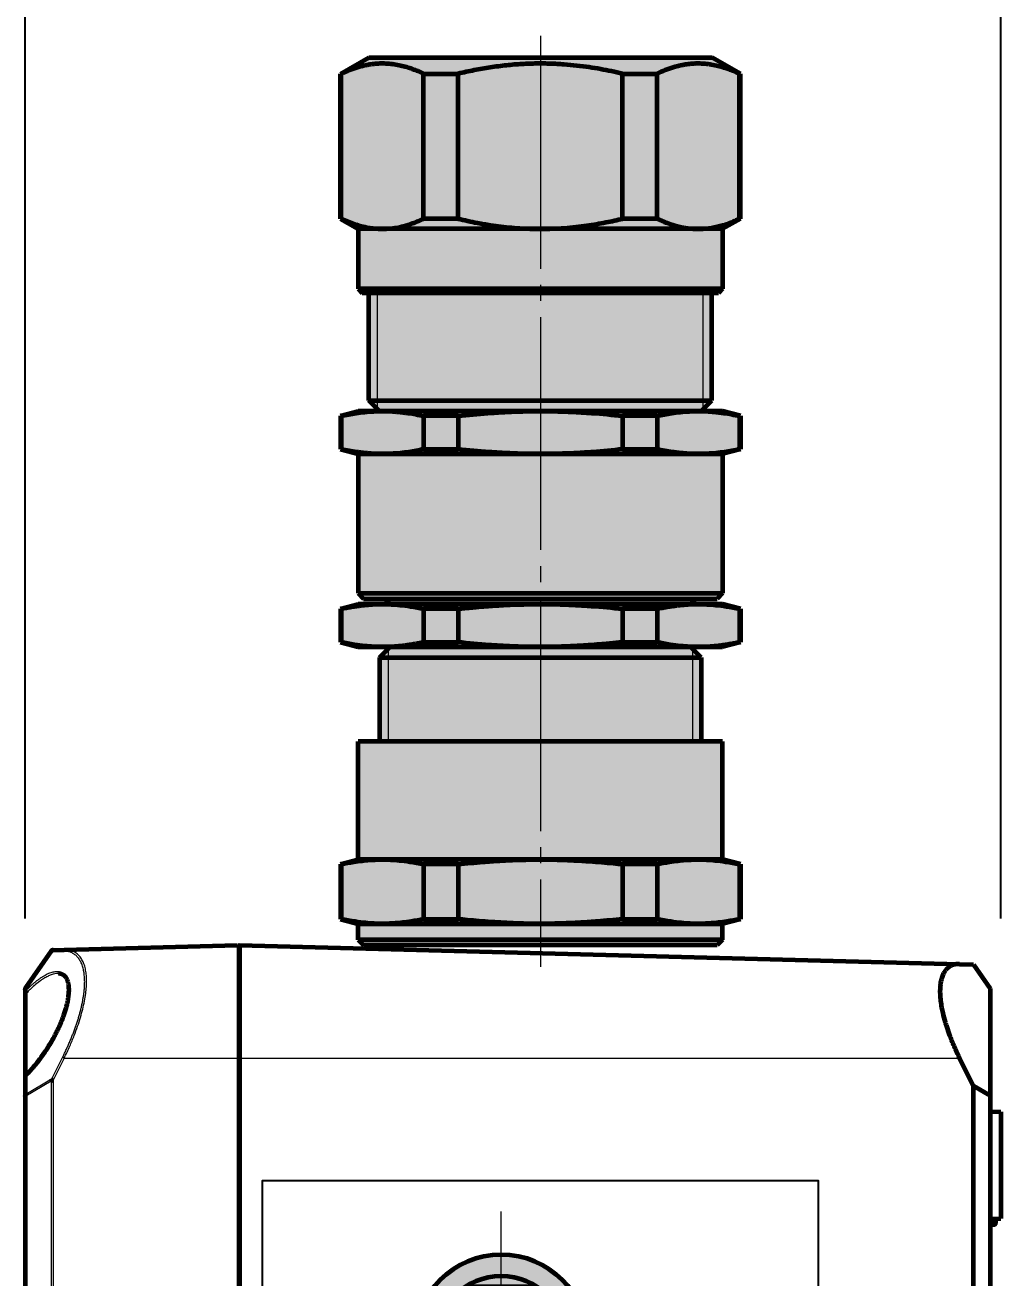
# Model space of a CAD drawing. Header units: millimetres. Extents: x -102 to 318, y -87 to 210.
# Drawn here: x -59.8 to -37.05, y 73.08 to 102.3 of the extents above; entities that cross this region are included whole.
import ezdxf

# ---------------------------------------------------------------- set-up
doc = ezdxf.new("R2010")
doc.units = ezdxf.units.MM
for name, pattern in [('K5LT_AXLED', [26.227272, 21.727272, -1.5, 1.5, -1.5]), ('K5LT_BASIC', [0]), ('K5LT_THIN', [0])]:
    doc.linetypes.add(name, pattern=pattern)
doc.layers.add('Системный слой', color=7, linetype='Continuous')
doc.styles.get("Standard").update_dxf_attribs({"font": 'GOST_A.TTF'})
doc.dimstyles.get("Standard").update_dxf_attribs({"dimtxt": 2.5, "dimasz": 2.5, "dimexe": 1.25, "dimexo": 0.625, "dimtad": 1, "dimtxsty": 'Standard', "dimcen": 2.5, "dimazin": 3, "dimtfac": 1, "dimtmove": 0, "dimatfit": 3})

# ---------------------------------------------------------------- blocks, each defined once
blk = doc.blocks.new('ground_exe')
at = {"true_color": 0xffffff}
h = blk.add_hatch(color=7, dxfattribs=at)
h.paths.add_polyline_path([(0.01, 8, 0.414214), (-7.99, 0), (0.01, 0)])
h.paths.add_polyline_path([(0.01, 8), (0.01, 0), (8.01, 0, 0.414214)])
h.paths.add_polyline_path([(8.01, 0), (0.01, 0), (0.01, -8, 0.414214)])
h.paths.add_polyline_path([(0.01, 0), (-7.99, 0, 0.414214), (0.01, -8)])
at = {"layer": 'Системный слой', "color": 30, "linetype": 'K5LT_AXLED', "lineweight": 18, "true_color": 0xff8000}
for q in [(0, 12), (-12, 0), (12, 0), (0, -12)]:
    blk.add_line((0, 0), q, dxfattribs=at)
at = {"layer": 'Системный слой', "color": 150, "linetype": 'K5LT_BASIC', "lineweight": 60, "true_color": 0x0080ff}
for p, q in [((-5, 2.89), (0, 5.77)), ((0, 5.77), (5, 2.89)), ((-5, -2.89), (-5, 2.89)), ((5, 2.89), (5, -2.89)), ((0, -5.77), (-5, -2.89)), ((5, -2.89), (0, -5.77))]:
    blk.add_line(p, q, dxfattribs=at)
for radius in [8, 6, 4.75, 3]:
    blk.add_circle((0, 0), radius, dxfattribs=at)
at = {"layer": 'Системный слой', "color": 7, "linetype": 'K5LT_THIN', "lineweight": 18}
blk.add_arc((0, 0), 2.46, 70, 340, dxfattribs=at)
blk = doc.blocks.new('VA.121209_rightside')
blk.add_lwpolyline([(55.81, 7.24), (55.81, 0), (78.75, 0), (78.75, 51.89), (0, 51.89), (0, 0), (21.15, 0), (21.15, 7.28), (55.81, 7.28)])
at = {"layer": 'Системный слой', "color": 150, "linetype": 'K5LT_BASIC', "lineweight": 60, "true_color": 0x0080ff}
for p, q in [((86.65, 74), (-8.21, 74)), ((86.65, 74), (86.7, 74)), ((86.65, 74), (86.7, 74)), ((86.65, 74), (86.7, 74)), ((88.45, 74), (86.7, 74)), ((88.45, 74), (87.39, 74)), ((96.34, 74), (88.45, 74)), ((96.59, 74), (96.34, 74)), ((96.59, 74), (96.61, 74)), ((100.19, 71.57), (96.8, 73.94)), ((100.29, 71.39), (100.31, 70.36)), ((100.31, 70.36), (100.74, 54.21)), ((90.22, 54), (-11.78, 54)), ((100.74, 54), (90.22, 54)), ((100.74, 54), (98.98, -13.15)), ((87.64, -14.44), (90.22, -13.15)), ((98.98, -13.15), (98.95, -14.44)), ((-9.21, -14.44), (87.64, -14.44)), ((87.64, -14.44), (86.72, -16)), ((98.95, -14.44), (96.72, -16)), ((86.72, -16), (-8.28, -16)), ((74.69, -16), (74.7, -16.4)), ((74.69, -16), (74.7, -16.4)), ((74.93, -16), (74.93, -16.4)), ((75.01, -16), (75.01, -16.4)), ((75.09, -16), (75.08, -16.4)), ((75.22, -16), (75.24, -17)), ((85.22, -16), (85.19, -17)), ((96.72, -16), (86.72, -16)), ((74.82, -16.5), (74.8, -16.5)), ((74.8, -16.5), (74.8, -16.5)), ((74.82, -16.5), (74.8, -16.5)), ((74.87, -16.5), (74.82, -16.5)), ((74.91, -16.5), (74.87, -16.5)), ((74.95, -16.5), (74.91, -16.5)), ((75.01, -16.5), (74.95, -16.5)), ((75.07, -16.5), (75.01, -16.5)), ((75.23, -16.5), (75.07, -16.5)), ((85.19, -17), (75.24, -17))]:
    blk.add_line(p, q, dxfattribs=at)
at = {"layer": 'Системный слой', "color": 7, "linetype": 'K5LT_THIN', "lineweight": 18}
for p, q in [((86.65, 73.94), (-8.21, 73.94)), ((86.65, 74), (86.65, 73.94)), ((88.05, 71.57), (86.65, 73.94)), ((88.58, 73.94), (86.83, 73.94)), ((88.26, 71.53), (86.83, 73.94)), ((96.29, 73.86), (88.68, 73.86)), ((96.73, 73.94), (96.48, 73.94)), ((100.18, 71.53), (96.73, 73.94)), ((88.15, 71.39), (-9.72, 71.39)), ((88.05, 71.57), (-9.61, 71.57)), ((90.22, 70.36), (88.15, 71.39)), ((90.29, 70.5), (88.26, 71.53)), ((100.18, 71.53), (100.2, 70.5)), ((90.22, 70.36), (90.22, 54.21)), ((98.1, 70.89), (98.1, 70.89)), ((90.22, 54.21), (-11.78, 54.21)), ((90.22, 54.21), (90.22, 54)), ((100.74, 54.21), (90.22, 54.21)), ((90.22, 54), (90.22, -13.15)), ((74.71, -16), (74.72, -16.4)), ((74.78, -16), (74.79, -16.4)), ((74.85, -16), (74.86, -16.4)), ((74.72, -16.4), (74.7, -16.4)), ((74.79, -16.4), (74.72, -16.4)), ((74.86, -16.4), (74.79, -16.4)), ((74.93, -16.4), (74.86, -16.4)), ((75.01, -16.4), (74.93, -16.4)), ((75.08, -16.4), (75.01, -16.4)), ((75.23, -16.4), (75.08, -16.4))]:
    blk.add_line(p, q, dxfattribs=at)
at = {"layer": 'Системный слой', "color": 150, "linetype": 'K5LT_BASIC', "lineweight": 60, "true_color": 0x0080ff}
for centre, radius, start, end in [((96.61, 73.67), 0.333, 55, 90), ((100.07, 71.39), 0.222, 39.6463, 55), ((100.07, 71.39), 0.222, 1.5, 39.6463), ((100.54, 54.2), 0.2, 270, 1.5), ((74.8, -16.4), 0.1, 181.5, 270)]:
    blk.add_arc(centre, radius, start, end, dxfattribs=at)
at = {"layer": 'Системный слой', "color": 7, "linetype": 'K5LT_THIN', "lineweight": 18}
for centre, major_axis, ratio, start_param, end_param in [((86.7, 73.67), (0, 0.333), 0.707107, 5.67232, 6.283185), ((96.59, 73.67), (0, 0.333), 0.707107, 5.67232, 6.283185), ((100.13, 70.35), (0.187, 0.005), 0.893784, 0, 1.129752), ((74.82, -16.4), (0, -0.1), 0.952133, 4.738569, 6.283185), ((74.87, -16.4), (0, -0.1), 0.805655, 4.738569, 6.283185), ((74.91, -16.4), (0, -0.1), 0.586, 4.738569, 6.283185)]:
    blk.add_ellipse(centre, major_axis=major_axis, ratio=ratio, start_param=start_param, end_param=end_param, dxfattribs=at)
at = {"layer": 'Системный слой', "color": 150, "linetype": 'K5LT_BASIC', "lineweight": 60, "true_color": 0x0080ff}
for centre, major_axis, ratio, start_param, end_param in [((75.01, -16.4), (0, 0.1), 0.01218, 1.596976, 3.141593), ((75.07, -16.4), (0, -0.1), 0.16942, 0, 1.544616)]:
    blk.add_ellipse(centre, major_axis=major_axis, ratio=ratio, start_param=start_param, end_param=end_param, dxfattribs=at)
at = {"layer": 'Системный слой', "color": 7, "linetype": 'K5LT_THIN', "lineweight": 18}
for points, knots in [([(86.65, 73.94), (86.66, 73.94), (86.68, 73.94), (86.71, 73.94), (86.74, 73.94), (86.77, 73.94), (86.79, 73.94), (86.81, 73.94), (86.83, 73.94), (86.83, 73.94)], [0, 0, 0, 0, 1.788089, 3.455192, 4.937329, 6.255933, 7.531991, 8.787157, 10, 10, 10, 10]), ([(88.58, 73.94), (88.63, 73.89), (88.67, 73.84), (88.79, 73.72), (88.87, 73.65), (89.02, 73.5), (89.11, 73.43), (89.28, 73.27), (89.37, 73.19), (89.56, 73.04), (89.65, 72.96), (89.84, 72.81), (89.94, 72.73), (90.14, 72.58), (90.24, 72.51), (90.45, 72.36), (90.55, 72.28), (90.77, 72.14), (90.88, 72.06), (91.1, 71.92), (91.21, 71.85), (91.43, 71.71), (91.55, 71.64), (91.78, 71.5), (91.9, 71.44), (92.14, 71.3), (92.26, 71.24), (92.5, 71.11), (92.62, 71.05), (92.87, 70.93), (93, 70.87), (93.25, 70.76), (93.37, 70.7), (93.62, 70.6), (93.75, 70.55), (94, 70.45), (94.13, 70.4), (94.38, 70.32), (94.5, 70.27), (94.75, 70.2), (94.88, 70.16), (95.12, 70.09), (95.24, 70.06), (95.48, 70.01), (95.6, 69.99), (95.83, 69.95), (95.94, 69.93), (96.07, 69.92), (96.09, 69.91), (96.18, 69.9), (96.26, 69.9), (96.41, 69.89), (96.48, 69.88), (96.65, 69.88), (96.75, 69.88), (96.93, 69.89), (97.02, 69.9), (97.16, 69.92), (97.21, 69.93), (97.33, 69.96), (97.4, 69.98), (97.53, 70.02), (97.6, 70.05), (97.72, 70.1), (97.78, 70.14), (97.88, 70.2), (97.92, 70.24), (98, 70.31), (98.04, 70.36), (98.1, 70.44), (98.13, 70.48), (98.18, 70.57), (98.2, 70.63), (98.23, 70.73), (98.24, 70.79), (98.26, 70.9), (98.27, 70.96), (98.27, 71.08), (98.26, 71.15), (98.25, 71.27), (98.24, 71.34), (98.21, 71.47), (98.19, 71.54), (98.14, 71.68), (98.12, 71.75), (98.06, 71.89), (98.02, 71.96), (97.95, 72.1), (97.91, 72.18), (97.83, 72.32), (97.78, 72.4), (97.69, 72.55), (97.63, 72.62), (97.53, 72.77), (97.47, 72.85), (97.35, 73), (97.29, 73.08), (97.16, 73.24), (97.09, 73.31), (96.95, 73.47), (96.88, 73.55), (96.73, 73.7), (96.65, 73.78), (96.54, 73.88), (96.51, 73.91), (96.48, 73.94)], [1.777065, 1.777065, 1.777065, 1.777065, 2.44649, 2.44649, 3.406261, 3.406261, 4.469274, 4.469274, 5.532842, 5.532842, 6.597057, 6.597057, 7.661965, 7.661965, 8.727658, 8.727658, 9.794222, 9.794222, 10.861761, 10.861761, 11.930377, 11.930377, 13.000187, 13.000187, 14.071313, 14.071313, 15.143908, 15.143908, 16.218083, 16.218083, 17.293982, 17.293982, 18.371731, 18.371731, 19.451422, 19.451422, 20.533136, 20.533136, 21.616881, 21.616881, 22.702612, 22.702612, 23.790182, 23.790182, 24.879407, 24.879407, 25.945799, 25.945799, 26.124978, 26.124978, 26.891329, 26.891329, 27.658611, 27.658611, 28.750438, 28.750438, 29.841805, 29.841805, 30.492565, 30.492565, 31.496829, 31.496829, 32.585359, 32.585359, 33.672016, 33.672016, 34.626562, 34.626562, 35.709652, 35.709652, 36.632548, 36.632548, 37.711892, 37.711892, 38.789304, 38.789304, 39.864888, 39.864888, 40.938776, 40.938776, 42.011084, 42.011084, 43.08198, 43.08198, 44.151575, 44.151575, 45.219991, 45.219991, 46.287347, 46.287347, 47.353751, 47.353751, 48.419299, 48.419299, 49.484075, 49.484075, 50.548145, 50.548145, 51.611634, 51.611634, 52.674513, 52.674513, 53.736931, 53.736931, 54.115804, 54.115804, 54.115804, 54.115804]), ([(98.1, 70.89), (98.1, 71.1), (98.04, 71.43), (97.84, 71.9), (97.64, 72.26), (97.36, 72.68), (97.02, 73.11), (96.65, 73.51), (96.4, 73.75), (96.29, 73.86)], [0, 0, 0, 0, 2.577041, 3.690644, 4.894218, 6.229236, 7.707258, 8.978003, 10, 10, 10, 10]), ([(96.73, 73.94), (96.73, 73.94), (96.75, 73.94), (96.77, 73.94), (96.78, 73.94), (96.79, 73.94), (96.8, 73.94), (96.8, 73.94), (96.8, 73.94)], [0, 0, 0, 0, 1.60928, 3.109672, 4.443596, 5.630339, 6.77879, 9, 9, 9, 9]), ([(90.22, 70.36), (90.23, 70.37), (90.24, 70.41), (90.26, 70.45), (90.28, 70.48), (90.29, 70.5), (90.29, 70.5)], [0, 0, 0, 0, 1.891668, 3.594315, 5.10794, 7, 7, 7, 7]), ([(90.22, 70.36), (90.59, 70.17), (91.29, 69.84), (92.28, 69.43), (93.18, 69.1), (94, 68.83), (94.79, 68.62), (95.53, 68.46), (96.23, 68.34), (96.88, 68.28), (97.49, 68.26), (98.05, 68.29), (98.56, 68.37), (99.01, 68.5), (99.41, 68.69), (99.75, 68.93), (100.02, 69.23), (100.21, 69.58), (100.3, 69.97), (100.32, 70.23), (100.31, 70.36)], [0, 0, 0, 0, 1.559858, 2.943206, 4.119435, 5.283784, 6.397002, 7.483158, 8.548085, 9.599525, 10.645123, 11.698365, 12.765535, 13.860059, 14.982024, 16.15217, 17.337109, 18.701943, 19.916622, 21, 21, 21, 21]), ([(90.29, 70.5), (90.4, 70.45), (90.5, 70.4), (90.72, 70.3), (90.83, 70.24), (91.07, 70.13), (91.19, 70.08), (91.43, 69.97), (91.55, 69.92), (91.79, 69.81), (91.91, 69.76), (92.15, 69.66), (92.28, 69.61), (92.52, 69.52), (92.64, 69.47), (92.88, 69.38), (93, 69.34), (93.24, 69.26), (93.36, 69.22), (93.6, 69.14), (93.71, 69.1), (93.95, 69.02), (94.07, 68.99), (94.3, 68.92), (94.42, 68.89), (94.65, 68.83), (94.77, 68.8), (95, 68.74), (95.11, 68.72), (95.34, 68.67), (95.45, 68.65), (95.66, 68.61), (95.77, 68.59), (95.98, 68.55), (96.08, 68.54), (96.3, 68.51), (96.4, 68.5), (96.56, 68.48), (96.62, 68.48), (96.78, 68.46), (96.88, 68.46), (97.07, 68.45), (97.17, 68.45), (97.31, 68.44), (97.37, 68.44), (97.51, 68.45), (97.6, 68.45), (97.78, 68.46), (97.86, 68.47), (98.03, 68.48), (98.11, 68.49), (98.23, 68.51), (98.26, 68.52), (98.36, 68.53), (98.43, 68.55), (98.56, 68.58), (98.63, 68.6), (98.77, 68.64), (98.84, 68.66), (98.97, 68.71), (99.03, 68.73), (99.15, 68.79), (99.21, 68.82), (99.32, 68.88), (99.37, 68.91), (99.47, 68.98), (99.52, 69.01), (99.61, 69.08), (99.65, 69.12), (99.73, 69.2), (99.77, 69.24), (99.84, 69.32), (99.87, 69.37), (99.93, 69.45), (99.96, 69.5), (100.01, 69.59), (100.03, 69.64), (100.08, 69.74), (100.1, 69.79), (100.13, 69.89), (100.14, 69.95), (100.17, 70.05), (100.18, 70.11), (100.19, 70.22), (100.2, 70.27), (100.2, 70.39), (100.2, 70.45), (100.2, 70.5)], [0.701792, 0.701792, 0.701792, 0.701792, 1.622058, 1.622058, 2.703489, 2.703489, 3.784997, 3.784997, 4.86644, 4.86644, 5.947935, 5.947935, 7.029441, 7.029441, 8.110956, 8.110956, 9.192476, 9.192476, 10.274002, 10.274002, 11.355533, 11.355533, 12.437081, 12.437081, 13.518594, 13.518594, 14.60012, 14.60012, 15.681656, 15.681656, 16.763212, 16.763212, 17.793085, 17.793085, 18.874625, 18.874625, 19.956112, 19.956112, 20.578286, 20.578286, 21.659841, 21.659841, 22.741318, 22.741318, 23.351325, 23.351325, 24.432879, 24.432879, 25.514376, 25.514376, 26.595943, 26.595943, 27.065781, 27.065781, 28.005146, 28.005146, 29.086668, 29.086668, 30.168186, 30.168186, 31.249717, 31.249717, 32.331252, 32.331252, 33.412799, 33.412799, 34.49432, 34.49432, 35.575847, 35.575847, 36.657378, 36.657378, 37.738903, 37.738903, 38.820419, 38.820419, 39.901927, 39.901927, 40.983423, 40.983423, 42.064905, 42.064905, 43.146392, 43.146392, 44.22784, 44.22784, 45.29821, 45.29821, 45.29821, 45.29821])]:
    blk.add_open_spline(points, degree=3, knots=knots, dxfattribs=at)
at = {"layer": 'Системный слой', "color": 150, "linetype": 'K5LT_BASIC', "lineweight": 60, "true_color": 0x0080ff}
for points in [[(88.56, 73.98), (88.53, 73.99), (88.49, 74), (88.45, 74)], [(88.56, 73.98), (88.57, 73.97), (88.57, 73.96), (88.58, 73.94)], [(88.56, 73.98), (88.56, 73.98), (88.57, 73.98), (88.57, 73.98)], [(96.37, 73.98), (96.36, 73.99), (96.35, 74), (96.34, 74)], [(96.37, 73.98), (96.41, 73.97), (96.45, 73.96), (96.48, 73.94)], [(88.05, 71.57), (88.09, 71.56), (88.12, 71.54), (88.16, 71.53)], [(88.26, 71.53), (88.23, 71.53), (88.19, 71.53), (88.16, 71.53)], [(100.18, 71.53), (100.2, 71.53), (100.22, 71.53), (100.24, 71.53)]]:
    blk.add_open_spline(points, degree=3, dxfattribs=at)
for points, knots in [([(88.57, 73.98), (88.57, 73.98), (88.57, 73.97), (88.58, 73.96), (88.59, 73.96), (88.61, 73.94), (88.62, 73.93), (88.65, 73.89), (88.68, 73.87), (88.75, 73.79), (88.8, 73.74), (88.95, 73.6), (89.06, 73.5), (89.3, 73.28), (89.44, 73.16), (89.72, 72.93), (89.85, 72.82), (90.14, 72.6), (90.29, 72.49), (90.6, 72.27), (90.76, 72.16), (91.06, 71.96), (91.2, 71.87), (91.54, 71.66), (91.73, 71.54), (92.09, 71.34), (92.25, 71.26), (92.54, 71.11), (92.68, 71.04), (92.97, 70.89), (93.13, 70.82), (93.49, 70.66), (93.68, 70.58), (94.02, 70.45), (94.17, 70.4), (94.44, 70.31), (94.56, 70.27), (94.8, 70.19), (94.92, 70.16), (95.15, 70.1), (95.27, 70.07), (95.49, 70.02), (95.6, 70), (95.82, 69.96), (95.93, 69.95), (96.13, 69.93), (96.21, 69.92), (96.37, 69.91), (96.45, 69.9), (96.59, 69.9), (96.66, 69.9), (96.8, 69.91), (96.86, 69.91), (96.98, 69.92), (97.03, 69.93), (97.14, 69.95), (97.2, 69.96), (97.29, 69.99), (97.34, 70), (97.42, 70.02), (97.46, 70.04), (97.53, 70.07), (97.57, 70.08), (97.63, 70.12), (97.66, 70.13), (97.71, 70.17), (97.74, 70.19), (97.79, 70.22), (97.81, 70.24), (97.85, 70.28), (97.87, 70.3), (97.91, 70.34), (97.92, 70.36), (97.95, 70.41), (97.97, 70.43), (97.99, 70.47), (98, 70.49), (98.02, 70.54), (98.03, 70.56), (98.05, 70.61), (98.06, 70.63), (98.07, 70.68), (98.08, 70.7), (98.09, 70.75), (98.09, 70.78), (98.09, 70.83), (98.1, 70.86), (98.1, 70.89)], [0.105343, 0.105343, 0.105343, 0.105343, 1.053432, 1.053432, 3.165142, 3.165142, 7.278372, 7.278372, 15.504834, 15.504834, 31.957756, 31.957756, 64.758257, 64.758257, 105.928822, 105.928822, 142.650726, 142.650726, 181.019357, 181.019357, 220.566798, 220.566798, 253.645215, 253.645215, 297.670999, 297.670999, 332.127126, 332.127126, 361.445123, 361.445123, 395.103855, 395.103855, 435.956796, 435.956796, 466.876604, 466.876604, 492.893891, 492.893891, 518.313117, 518.313117, 543.489399, 543.489399, 568.44536, 568.44536, 594.418898, 594.418898, 616.199356, 616.199356, 635.745164, 635.745164, 655.33763, 655.33763, 674.484976, 674.484976, 690.853371, 690.853371, 710.611012, 710.611012, 726.588698, 726.588698, 743.276235, 743.276235, 758.265164, 758.265164, 773.152122, 773.152122, 787.679942, 787.679942, 802.503768, 802.503768, 816.233163, 816.233163, 830.09918, 830.09918, 843.127563, 843.127563, 856.485751, 856.485751, 869.526557, 869.526557, 882.726895, 882.726895, 895.899801, 895.899801, 909.253093, 909.253093, 922, 922, 922, 922]), ([(96.37, 73.98), (96.36, 73.98), (96.34, 73.96), (96.31, 73.92), (96.3, 73.89), (96.29, 73.87), (96.29, 73.86)], [0, 0, 0, 0, 2.247357, 3.665838, 6.030423, 7, 7, 7, 7]), ([(88.15, 71.39), (88.16, 71.42), (88.16, 71.47), (88.16, 71.51), (88.16, 71.53)], [0, 0, 0, 0, 2.820892, 5, 5, 5, 5]), ([(98.98, -13.15), (98.99, -13), (98.97, -12.73), (98.84, -12.33), (98.63, -12.03), (98.38, -11.81), (98.13, -11.64), (97.86, -11.53), (97.59, -11.44), (97.32, -11.38), (96.99, -11.34), (96.59, -11.31), (96.12, -11.32), (95.56, -11.36), (94.99, -11.45), (94.32, -11.59), (93.77, -11.73), (93.13, -11.93), (92.65, -12.09), (91.9, -12.38), (91.13, -12.7), (90.49, -13.01), (90.22, -13.15)], [0, 0, 0, 0, 1.539864, 3.033447, 4.817271, 5.825056, 6.800587, 7.925123, 8.587053, 9.281672, 10.243761, 11.168604, 12.193157, 13.38762, 14.643446, 15.526171, 17.099147, 17.623404, 18.978399, 19.594697, 21.556198, 23, 23, 23, 23]), ([(74.7, -16.4), (74.7, -16.42), (74.7, -16.44), (74.72, -16.46), (74.74, -16.48), (74.76, -16.5), (74.78, -16.5), (74.8, -16.5)], [0, 0, 0, 0, 1.941228, 3.234224, 4.752597, 5.837113, 8, 8, 8, 8]), ([(74.93, -16.4), (74.93, -16.42), (74.93, -16.44), (74.94, -16.47), (74.94, -16.49), (74.95, -16.5), (74.95, -16.5), (74.95, -16.5)], [0, 0, 0, 0, 2.587831, 3.882378, 5.176754, 6.353119, 8, 8, 8, 8])]:
    blk.add_open_spline(points, degree=3, knots=knots, dxfattribs=at)
blk.add_blockref('ground_exe', (63.9, 29.6))
blk = doc.blocks.new('VZ-B25_withoutcap')
at = {"true_color": 0xffffff}
for points in [[(17, -19), (17, -8), (18.65, -7.56), (18.65, -2.44), (17, -2), (17, -0.5), (16.5, 0), (-16.5, 0), (-17, -0.5), (-17, -2), (-18.65, -2.44), (-18.65, -7.56), (-17, -8), (-17, -19), (-15, -19), (-15, -26.93), (-14.1, -27.83), (-17, -27.83), (-18.65, -28.43), (-18.65, -31.22), (-17, -31.83), (17, -31.83), (18.65, -31.22), (18.65, -28.43), (17, -27.83), (14.1, -27.83), (15, -26.93), (15, -19)], [(16, -60.83), (16, -50.83), (15, -49.83), (17, -49.83), (18.65, -49.38), (18.65, -46.27), (17, -45.83), (17, -32.83), (16.5, -32.33), (14.5, -32.33), (14, -31.83), (-14, -31.83), (-14.5, -32.33), (-16.5, -32.33), (-17, -32.83), (-17, -45.83), (-18.65, -46.27), (-18.65, -49.38), (-17, -49.83), (-15, -49.83), (-16, -50.83), (-16, -60.83), (-16.6, -60.83), (-17, -61.23), (-17, -66.83), (-18.65, -67.78), (-18.65, -81.3), (-16.15, -82.74), (-16, -82.83), (16, -82.83), (18.65, -81.3), (18.65, -67.78), (17, -66.83), (17, -61.23), (16.6, -60.83)]]:
    blk.add_hatch(color=7, dxfattribs=at).paths.add_polyline_path(points)
at = {"color": 30, "linetype": 'K5LT_AXLED', "lineweight": 18, "true_color": 0xff8000}
blk.add_line((0, -84.83), (0, 2), dxfattribs=at)
at = {"color": 150, "linetype": 'K5LT_BASIC', "lineweight": 60, "true_color": 0x0080ff}
for p, q in [((-17, -0.5), (-16.5, 0)), ((-16.5, 0), (16.5, 0)), ((17, -0.5), (16.5, 0)), ((-17, -0.5), (-17, -2)), ((-17, -0.5), (17, -0.5)), ((17, -0.5), (17, -2)), ((-18.65, -2.44), (-17, -2)), ((-14.72, -2), (-17, -2)), ((0, -2), (-14.72, -2)), ((14.72, -2), (0, -2)), ((17, -2), (14.72, -2)), ((18.65, -2.44), (17, -2)), ((-18.56, -2.44), (-18.65, -2.44)), ((-18.65, -7.56), (-18.65, -2.44)), ((-18.56, -7.56), (-18.56, -2.44)), ((-7.67, -2.44), (-10.89, -2.44)), ((-10.89, -7.56), (-10.89, -2.44)), ((-7.67, -7.56), (-7.67, -2.44)), ((10.89, -2.44), (7.67, -2.44)), ((7.67, -7.56), (7.67, -2.44)), ((10.89, -7.56), (10.89, -2.44)), ((18.56, -7.56), (18.56, -2.44)), ((18.65, -2.44), (18.56, -2.44)), ((18.65, -7.56), (18.65, -2.44)), ((-18.65, -7.56), (-17, -8)), ((-18.65, -7.56), (-18.56, -7.56)), ((-17, -8), (-17, -19)), ((-17, -8), (-14.72, -8)), ((-14.72, -8), (0, -8)), ((-10.89, -7.56), (-7.67, -7.56)), ((0, -8), (14.72, -8)), ((7.67, -7.56), (10.89, -7.56)), ((14.72, -8), (17, -8)), ((18.65, -7.56), (17, -8)), ((17, -8), (17, -19)), ((18.56, -7.56), (18.65, -7.56)), ((-17, -19), (17, -19)), ((-15, -26.83), (-15, -19)), ((15, -26.83), (15, -19)), ((15, -26.83), (-15, -26.83)), ((-15, -26.83), (-14, -27.83)), ((15, -26.83), (14, -27.83)), ((-18.65, -28.27), (-17, -27.83)), ((-14.72, -27.83), (-17, -27.83)), ((0, -27.83), (-14.72, -27.83)), ((14.72, -27.83), (0, -27.83)), ((17, -27.83), (14.72, -27.83)), ((18.65, -28.27), (17, -27.83)), ((-18.65, -31.38), (-18.65, -28.27)), ((-18.56, -28.27), (-18.65, -28.27)), ((-18.56, -31.38), (-18.56, -28.27)), ((-10.89, -31.38), (-10.89, -28.27)), ((-7.67, -28.27), (-10.89, -28.27)), ((-7.67, -31.38), (-7.67, -28.27)), ((7.67, -31.38), (7.67, -28.27)), ((10.89, -28.27), (7.67, -28.27)), ((10.89, -31.38), (10.89, -28.27)), ((18.56, -31.38), (18.56, -28.27)), ((18.65, -28.27), (18.56, -28.27)), ((18.65, -31.38), (18.65, -28.27)), ((-18.65, -31.38), (-17, -31.83)), ((-18.65, -31.38), (-18.56, -31.38)), ((-10.89, -31.38), (-7.67, -31.38)), ((7.67, -31.38), (10.89, -31.38)), ((18.65, -31.38), (17, -31.83)), ((18.56, -31.38), (18.65, -31.38)), ((-17, -31.83), (-14.72, -31.83)), ((-17, -32.83), (-16.5, -32.33)), ((16.5, -32.33), (-16.5, -32.33)), ((-14.72, -31.83), (0, -31.83)), ((-14, -31.83), (-14.5, -32.33)), ((0, -31.83), (14.72, -31.83)), ((14, -31.83), (14.5, -32.33)), ((14.72, -31.83), (17, -31.83)), ((17, -32.83), (16.5, -32.33)), ((-17, -45.83), (-17, -32.83)), ((17, -32.83), (-17, -32.83)), ((17, -45.83), (17, -32.83)), ((-18.65, -46.27), (-17, -45.83)), ((-18.65, -49.38), (-18.65, -46.27)), ((-18.56, -46.27), (-18.65, -46.27)), ((-18.56, -49.38), (-18.56, -46.27)), ((-14.72, -45.83), (-17, -45.83)), ((0, -45.83), (-14.72, -45.83)), ((-10.89, -49.38), (-10.89, -46.27)), ((-7.67, -46.27), (-10.89, -46.27)), ((-7.67, -49.38), (-7.67, -46.27)), ((14.72, -45.83), (0, -45.83)), ((7.67, -49.38), (7.67, -46.27)), ((10.89, -46.27), (7.67, -46.27)), ((10.89, -49.38), (10.89, -46.27)), ((17, -45.83), (14.72, -45.83)), ((18.65, -46.27), (17, -45.83)), ((18.56, -49.38), (18.56, -46.27)), ((18.65, -46.27), (18.56, -46.27)), ((18.65, -49.38), (18.65, -46.27)), ((-18.65, -49.38), (-18.56, -49.38)), ((-18.65, -49.38), (-17, -49.83)), ((-17, -49.83), (-14.72, -49.83)), ((-15, -49.83), (-16, -50.83)), ((-14.72, -49.83), (0, -49.83)), ((-10.89, -49.38), (-7.67, -49.38)), ((0, -49.83), (14.72, -49.83)), ((7.67, -49.38), (10.89, -49.38)), ((14.72, -49.83), (17, -49.83)), ((15, -49.83), (16, -50.83)), ((18.65, -49.38), (17, -49.83)), ((18.56, -49.38), (18.65, -49.38)), ((16, -50.83), (-16, -50.83)), ((-16, -50.83), (-16, -60.83)), ((16, -50.83), (16, -60.83)), ((-17, -61.23), (-16.6, -60.83)), ((-17, -66.83), (-17, -61.23)), ((-17, -61.23), (14.72, -61.23)), ((-16.6, -60.83), (14.38, -60.83)), ((14.38, -60.83), (16.6, -60.83)), ((14.72, -61.23), (17, -61.23)), ((17, -61.23), (16.6, -60.83)), ((17, -66.83), (17, -61.23)), ((-18.65, -67.78), (-17, -66.83)), ((-18.65, -67.78), (-18.65, -81.3)), ((-18.65, -67.78), (-18.56, -67.78)), ((-18.56, -67.78), (-18.56, -81.3)), ((-17, -66.83), (-14.72, -66.83)), ((-14.72, -66.83), (0, -66.83)), ((-10.89, -67.78), (-10.89, -81.3)), ((-10.89, -67.78), (-7.67, -67.78)), ((-7.67, -67.78), (-7.67, -81.3)), ((0, -66.83), (14.72, -66.83)), ((7.67, -67.78), (7.67, -81.3)), ((7.67, -67.78), (10.89, -67.78)), ((10.89, -67.78), (10.89, -81.3)), ((14.72, -66.83), (17, -66.83)), ((18.65, -67.78), (17, -66.83)), ((18.56, -67.78), (18.56, -81.3)), ((18.56, -67.78), (18.65, -67.78)), ((18.65, -67.78), (18.65, -81.3)), ((-18.65, -81.3), (-16, -82.83)), ((-18.56, -81.3), (-18.65, -81.3)), ((-7.67, -81.3), (-10.89, -81.3)), ((10.89, -81.3), (7.67, -81.3)), ((18.65, -81.3), (16, -82.83)), ((18.65, -81.3), (18.56, -81.3)), ((16, -82.83), (-16, -82.83))]:
    blk.add_line(p, q, dxfattribs=at)
at = {"color": 7, "linetype": 'K5LT_THIN', "lineweight": 18}
for p, q in [((-14.19, -26.83), (-14.19, -19)), ((14.19, -26.83), (14.19, -19)), ((-14.19, -27.64), (-14.19, -26.83)), ((14.19, -27.64), (14.19, -26.83)), ((-14.19, -32.01), (-14.19, -32.33)), ((14.19, -32.01), (14.19, -32.33)), ((-15.19, -50.01), (-15.19, -50.83)), ((15.19, -50.01), (15.19, -50.83)), ((-15.19, -50.83), (-15.19, -60.83)), ((15.19, -50.83), (15.19, -60.83))]:
    blk.add_line(p, q, dxfattribs=at)
at = {"color": 150, "linetype": 'K5LT_BASIC', "lineweight": 60, "true_color": 0x0080ff}
for points, knots in [([(-18.56, -2.44), (-18.17, -2.36), (-17.53, -2.23), (-16.66, -2.11), (-15.94, -2.04), (-15.3, -2.01), (-14.9, -2), (-14.72, -2)], [0, 0, 0, 0, 2.41988, 4.039965, 5.449071, 6.903989, 8, 8, 8, 8]), ([(-14.72, -2), (-14.46, -2), (-13.93, -2.01), (-13.08, -2.08), (-12.07, -2.21), (-11.32, -2.35), (-10.89, -2.44)], [0, 0, 0, 0, 1.448248, 2.877358, 4.644409, 7, 7, 7, 7]), ([(-7.67, -2.44), (-6.9, -2.36), (-5.61, -2.23), (-3.87, -2.11), (-2.43, -2.04), (-1.16, -2.01), (-0.35, -2), (0, -2)], [0, 0, 0, 0, 2.419879, 4.039963, 5.44907, 6.903989, 8, 8, 8, 8]), ([(0, -2), (0.53, -2), (1.58, -2.01), (3.13, -2.07), (4.87, -2.18), (6.38, -2.3), (7.39, -2.41), (7.67, -2.44)], [0, 0, 0, 0, 1.655143, 3.288413, 4.825597, 7.115345, 8, 8, 8, 8]), ([(10.89, -2.44), (11.27, -2.36), (11.92, -2.23), (12.79, -2.11), (13.51, -2.04), (14.14, -2.01), (14.55, -2), (14.72, -2)], [0, 0, 0, 0, 2.419879, 4.039963, 5.44907, 6.903989, 8, 8, 8, 8]), ([(14.72, -2), (14.99, -2), (15.51, -2.01), (16.36, -2.08), (17.38, -2.21), (18.13, -2.35), (18.56, -2.44)], [0, 0, 0, 0, 1.44825, 2.877362, 4.644411, 7, 7, 7, 7]), ([(-14.72, -8), (-14.99, -8), (-15.51, -7.99), (-16.36, -7.92), (-17.38, -7.79), (-18.13, -7.65), (-18.56, -7.56)], [0, 0, 0, 0, 1.448248, 2.877358, 4.644409, 7, 7, 7, 7]), ([(-10.89, -7.56), (-11.27, -7.64), (-11.92, -7.77), (-12.79, -7.89), (-13.51, -7.96), (-14.14, -7.99), (-14.55, -8), (-14.72, -8)], [0, 0, 0, 0, 2.41988, 4.039965, 5.449071, 6.903989, 8, 8, 8, 8]), ([(0, -8), (-0.53, -8), (-1.58, -7.99), (-3.13, -7.93), (-4.87, -7.82), (-6.38, -7.7), (-7.39, -7.59), (-7.67, -7.56)], [0, 0, 0, 0, 1.655143, 3.288413, 4.825597, 7.115345, 8, 8, 8, 8]), ([(7.67, -7.56), (6.9, -7.64), (5.61, -7.77), (3.87, -7.89), (2.43, -7.96), (1.16, -7.99), (0.35, -8), (0, -8)], [0, 0, 0, 0, 2.419879, 4.039963, 5.44907, 6.903989, 8, 8, 8, 8]), ([(14.72, -8), (14.46, -8), (13.93, -7.99), (13.08, -7.92), (12.07, -7.79), (11.32, -7.65), (10.89, -7.56)], [0, 0, 0, 0, 1.44825, 2.877362, 4.644411, 7, 7, 7, 7]), ([(18.56, -7.56), (18.17, -7.64), (17.53, -7.77), (16.66, -7.89), (15.94, -7.96), (15.3, -7.99), (14.9, -8), (14.72, -8)], [0, 0, 0, 0, 2.419879, 4.039963, 5.44907, 6.903989, 8, 8, 8, 8]), ([(-18.56, -28.27), (-18.48, -28.25), (-18.31, -28.21), (-18.04, -28.16), (-17.68, -28.09), (-17.26, -28.02), (-16.88, -27.97), (-16.42, -27.91), (-15.87, -27.86), (-15.24, -27.83), (-14.85, -27.83), (-14.72, -27.83)], [0, 0, 0, 0, 0.707725, 1.590596, 2.59842, 4.102522, 5.54164, 6.107746, 8.400242, 10.749338, 12, 12, 12, 12]), ([(-14.72, -27.83), (-14.44, -27.83), (-13.89, -27.84), (-13.02, -27.91), (-12.02, -28.04), (-11.29, -28.18), (-10.89, -28.27)], [0, 0, 0, 0, 1.538454, 3.011954, 4.769299, 7, 7, 7, 7]), ([(-7.67, -28.27), (-7.52, -28.25), (-7.18, -28.21), (-6.63, -28.16), (-5.91, -28.09), (-5.12, -28.03), (-4.38, -27.97), (-3.54, -27.92), (-2.71, -27.88), (-1.71, -27.85), (-0.87, -27.83), (-0.26, -27.83), (0, -27.83)], [0, 0, 0, 0, 0.7667, 1.723139, 2.814946, 4.44439, 5.713102, 6.616719, 8.707866, 9.916813, 11.645116, 13, 13, 13, 13]), ([(0, -27.83), (0.56, -27.83), (1.67, -27.84), (3.26, -27.9), (5.25, -28.03), (6.71, -28.16), (7.67, -28.27)], [0, 0, 0, 0, 1.538454, 3.011954, 4.353548, 7, 7, 7, 7]), ([(10.89, -28.27), (10.96, -28.25), (11.13, -28.21), (11.41, -28.16), (11.77, -28.09), (12.19, -28.02), (12.56, -27.97), (13.02, -27.91), (13.58, -27.86), (14.21, -27.83), (14.59, -27.83), (14.72, -27.83)], [0, 0, 0, 0, 0.707723, 1.59059, 2.598412, 4.102514, 5.541635, 6.107741, 8.400241, 10.749338, 12, 12, 12, 12]), ([(14.72, -27.83), (15, -27.83), (15.56, -27.84), (16.43, -27.91), (17.42, -28.04), (18.15, -28.18), (18.56, -28.27)], [0, 0, 0, 0, 1.538454, 3.011954, 4.769299, 7, 7, 7, 7]), ([(-14.72, -31.83), (-15, -31.83), (-15.56, -31.81), (-16.43, -31.74), (-17.42, -31.61), (-18.15, -31.47), (-18.56, -31.38)], [0, 0, 0, 0, 1.538454, 3.011954, 4.769299, 7, 7, 7, 7]), ([(-10.89, -31.38), (-10.96, -31.4), (-11.13, -31.44), (-11.41, -31.49), (-11.77, -31.56), (-12.19, -31.63), (-12.56, -31.68), (-13.02, -31.74), (-13.58, -31.79), (-14.21, -31.82), (-14.59, -31.83), (-14.72, -31.83)], [0, 0, 0, 0, 0.707723, 1.59059, 2.598412, 4.102514, 5.541635, 6.107741, 8.400241, 10.749338, 12, 12, 12, 12]), ([(0, -31.83), (-0.56, -31.83), (-1.67, -31.81), (-3.26, -31.75), (-5.25, -31.62), (-6.71, -31.49), (-7.67, -31.38)], [0, 0, 0, 0, 1.538454, 3.011954, 4.353548, 7, 7, 7, 7]), ([(7.67, -31.38), (7.52, -31.4), (7.18, -31.44), (6.63, -31.49), (5.91, -31.56), (5.12, -31.62), (4.38, -31.68), (3.54, -31.73), (2.71, -31.77), (1.71, -31.8), (0.87, -31.82), (0.26, -31.83), (0, -31.83)], [0, 0, 0, 0, 0.7667, 1.723139, 2.814946, 4.44439, 5.713102, 6.616719, 8.707866, 9.916813, 11.645116, 13, 13, 13, 13]), ([(14.72, -31.83), (14.44, -31.83), (13.89, -31.81), (13.02, -31.74), (12.02, -31.61), (11.29, -31.47), (10.89, -31.38)], [0, 0, 0, 0, 1.538454, 3.011954, 4.769299, 7, 7, 7, 7]), ([(18.56, -31.38), (18.48, -31.4), (18.31, -31.44), (18.04, -31.49), (17.68, -31.56), (17.26, -31.63), (16.88, -31.68), (16.42, -31.74), (15.87, -31.79), (15.24, -31.82), (14.85, -31.83), (14.72, -31.83)], [0, 0, 0, 0, 0.707723, 1.59059, 2.598412, 4.102514, 5.541635, 6.107741, 8.400241, 10.749338, 12, 12, 12, 12]), ([(-18.56, -46.27), (-18.1, -46.17), (-17.38, -46.03), (-16.38, -45.9), (-15.56, -45.84), (-15, -45.83), (-14.72, -45.83)], [0, 0, 0, 0, 2.50281, 3.948895, 5.485978, 7, 7, 7, 7]), ([(-14.72, -45.83), (-14.4, -45.83), (-13.92, -45.84), (-13.28, -45.89), (-12.8, -45.94), (-12, -46.04), (-11.37, -46.16), (-10.89, -46.27)], [0, 0, 0, 0, 1.994719, 2.997812, 3.999843, 5.001199, 8, 8, 8, 8]), ([(-7.67, -46.27), (-6.76, -46.17), (-5.32, -46.03), (-3.32, -45.9), (-1.67, -45.84), (-0.55, -45.83), (0, -45.83)], [0, 0, 0, 0, 2.50281, 3.948895, 5.485978, 7, 7, 7, 7]), ([(0, -45.83), (0.64, -45.83), (1.6, -45.84), (2.88, -45.89), (3.84, -45.94), (5.44, -46.04), (6.71, -46.16), (7.67, -46.27)], [0, 0, 0, 0, 1.994719, 2.997812, 3.999843, 5.001199, 8, 8, 8, 8]), ([(10.89, -46.27), (11.34, -46.17), (12.06, -46.03), (13.06, -45.9), (13.89, -45.84), (14.45, -45.83), (14.72, -45.83)], [0, 0, 0, 0, 2.50281, 3.948895, 5.485978, 7, 7, 7, 7]), ([(14.72, -45.83), (15.04, -45.83), (15.52, -45.84), (16.16, -45.89), (16.64, -45.94), (17.44, -46.04), (18.08, -46.16), (18.56, -46.27)], [0, 0, 0, 0, 1.994719, 2.997812, 3.999843, 5.001199, 8, 8, 8, 8]), ([(-14.72, -49.83), (-15.04, -49.83), (-15.52, -49.81), (-16.16, -49.76), (-16.64, -49.71), (-17.44, -49.61), (-18.08, -49.49), (-18.56, -49.38)], [0, 0, 0, 0, 1.994719, 2.997812, 3.999843, 5.001199, 8, 8, 8, 8]), ([(-10.89, -49.38), (-11.34, -49.48), (-12.06, -49.62), (-13.06, -49.75), (-13.89, -49.81), (-14.45, -49.83), (-14.72, -49.83)], [0, 0, 0, 0, 2.50281, 3.948895, 5.485978, 7, 7, 7, 7]), ([(0, -49.83), (-0.64, -49.83), (-1.6, -49.81), (-2.88, -49.76), (-3.84, -49.71), (-5.44, -49.61), (-6.71, -49.49), (-7.67, -49.38)], [0, 0, 0, 0, 1.994719, 2.997812, 3.999843, 5.001199, 8, 8, 8, 8]), ([(7.67, -49.38), (6.76, -49.48), (5.32, -49.62), (3.32, -49.75), (1.67, -49.81), (0.55, -49.83), (0, -49.83)], [0, 0, 0, 0, 2.50281, 3.948895, 5.485978, 7, 7, 7, 7]), ([(14.72, -49.83), (14.4, -49.83), (13.92, -49.81), (13.28, -49.76), (12.8, -49.71), (12, -49.61), (11.37, -49.49), (10.89, -49.38)], [0, 0, 0, 0, 1.994719, 2.997812, 3.999843, 5.001199, 8, 8, 8, 8]), ([(18.56, -49.38), (18.1, -49.48), (17.38, -49.62), (16.38, -49.75), (15.56, -49.81), (15, -49.83), (14.72, -49.83)], [0, 0, 0, 0, 2.50281, 3.948895, 5.485978, 7, 7, 7, 7]), ([(-14.72, -66.83), (-14.91, -66.83), (-15.29, -66.84), (-15.84, -66.9), (-16.38, -67), (-17.09, -67.18), (-17.81, -67.44), (-18.37, -67.69), (-18.56, -67.78)], [0, 0, 0, 0, 1.32004, 2.617152, 3.872535, 5.052751, 7.644635, 9, 9, 9, 9]), ([(-10.89, -67.78), (-11.18, -67.64), (-11.69, -67.42), (-12.36, -67.19), (-12.89, -67.05), (-13.38, -66.94), (-13.88, -66.87), (-14.33, -66.83), (-14.61, -66.83), (-14.72, -66.83)], [0, 0, 0, 0, 2.377467, 3.985265, 5.231602, 6.506859, 7.797089, 9.113017, 10, 10, 10, 10]), ([(0, -66.83), (-0.38, -66.83), (-1.13, -66.84), (-2.24, -66.9), (-3.31, -67), (-4.6, -67.17), (-6.05, -67.41), (-7.16, -67.66), (-7.67, -67.78)], [0, 0, 0, 0, 1.32004, 2.617152, 3.872535, 5.052751, 7.166364, 9, 9, 9, 9]), ([(7.67, -67.78), (7.08, -67.64), (6.07, -67.42), (4.73, -67.19), (3.67, -67.05), (2.69, -66.94), (1.69, -66.87), (0.79, -66.83), (0.23, -66.83), (0, -66.83)], [0, 0, 0, 0, 2.377467, 3.985265, 5.231602, 6.506859, 7.797089, 9.113017, 10, 10, 10, 10]), ([(14.72, -66.83), (14.48, -66.83), (14.05, -66.85), (13.4, -66.93), (12.69, -67.09), (11.84, -67.36), (11.22, -67.62), (10.89, -67.78)], [0, 0, 0, 0, 1.474251, 2.673647, 4.062311, 5.894534, 8, 8, 8, 8]), ([(18.56, -67.78), (18.15, -67.58), (17.53, -67.33), (16.68, -67.07), (16.06, -66.94), (15.41, -66.85), (14.98, -66.83), (14.72, -66.83)], [0, 0, 0, 0, 2.590554, 3.949428, 5.309377, 6.425519, 8, 8, 8, 8]), ([(-18.56, -81.3), (-18.22, -81.46), (-17.7, -81.68), (-16.99, -81.91), (-16.42, -82.06), (-15.92, -82.15), (-15.51, -82.21), (-15.2, -82.23), (-14.88, -82.25), (-14.55, -82.25), (-14.21, -82.23), (-13.86, -82.2), (-13.5, -82.15), (-13.14, -82.08), (-12.76, -81.99), (-12.26, -81.85), (-11.64, -81.63), (-11.14, -81.41), (-10.89, -81.3)], [0, 0, 0, 0, 2.555685, 3.887358, 5.306125, 6.784729, 7.547312, 8.327568, 9.108436, 9.910582, 10.739306, 11.606711, 12.490674, 13.401115, 14.323762, 15.255751, 17.107161, 19, 19, 19, 19]), ([(-7.67, -81.3), (-6.99, -81.46), (-5.96, -81.68), (-4.53, -81.91), (-3.39, -82.06), (-2.4, -82.15), (-1.58, -82.21), (-0.95, -82.23), (-0.31, -82.25), (0.34, -82.25), (1.02, -82.23), (1.72, -82.2), (2.44, -82.15), (3.17, -82.08), (3.92, -81.99), (4.92, -81.85), (6.17, -81.63), (7.17, -81.41), (7.67, -81.3)], [0, 0, 0, 0, 2.555685, 3.887358, 5.306125, 6.784729, 7.547312, 8.327568, 9.108436, 9.910582, 10.739306, 11.606711, 12.490674, 13.401115, 14.323762, 15.255751, 17.107161, 19, 19, 19, 19]), ([(10.89, -81.3), (11.23, -81.46), (11.74, -81.68), (12.46, -81.91), (13.03, -82.06), (13.52, -82.15), (13.93, -82.21), (14.25, -82.23), (14.57, -82.25), (14.89, -82.25), (15.23, -82.23), (15.58, -82.2), (15.94, -82.15), (16.31, -82.08), (16.68, -81.99), (17.18, -81.85), (17.81, -81.63), (18.31, -81.41), (18.56, -81.3)], [0, 0, 0, 0, 2.555685, 3.887358, 5.306125, 6.784729, 7.547312, 8.327568, 9.108436, 9.910582, 10.739306, 11.606711, 12.490674, 13.401115, 14.323762, 15.255751, 17.107161, 19, 19, 19, 19])]:
    blk.add_open_spline(points, degree=3, knots=knots, dxfattribs=at)

msp = doc.modelspace()

# ---------------------------------------------------------------- block references
at = {"xscale": 0.25, "yscale": 0.25, "zscale": 0.25}
for name, p, rotation in [('VZ-B25_withoutcap', (-47.783, 80.839), 180), ('VA.121209_rightside', (-41.295, 55.654), 90)]:
    msp.add_blockref(name, p, dxfattribs=dict(at, rotation=rotation))

# ---------------------------------------------------------------- dimensions: what is measured, and where the dimension line sits
msp.add_linear_dim(base=(-59.795, 113.774), p1=(-59.795, 80.839), p2=(-37.045, 80.839), text='91.0', dimstyle='Standard', override={"dimsah": 0, "dimtsz": 0}).render()

doc.saveas('drawing.dxf')
